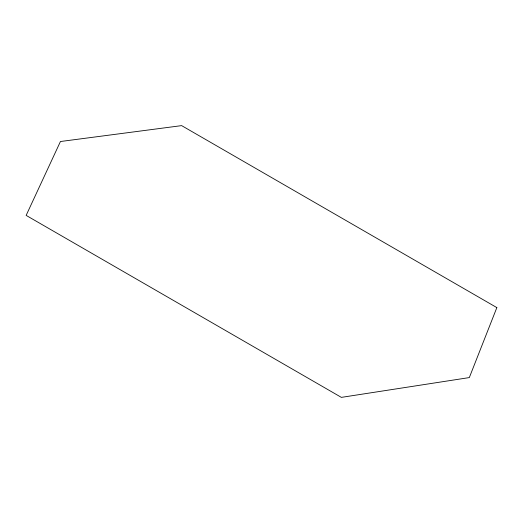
<?xml version="1.0" encoding="UTF-8"?>
<svg xmlns="http://www.w3.org/2000/svg" width="523" height="523" viewBox="0 0 523 523"><rect width="100%" height="100%" fill="white"/><g stroke="black" fill="none" stroke-linecap="round" stroke-linejoin="round"><path stroke-width="0.78" d="M496.85 307.609L469.321 377.58L341.362 397.375L26.15 215.391L60.439 141.517L181.638 125.625L496.85 307.609"/></g></svg>
